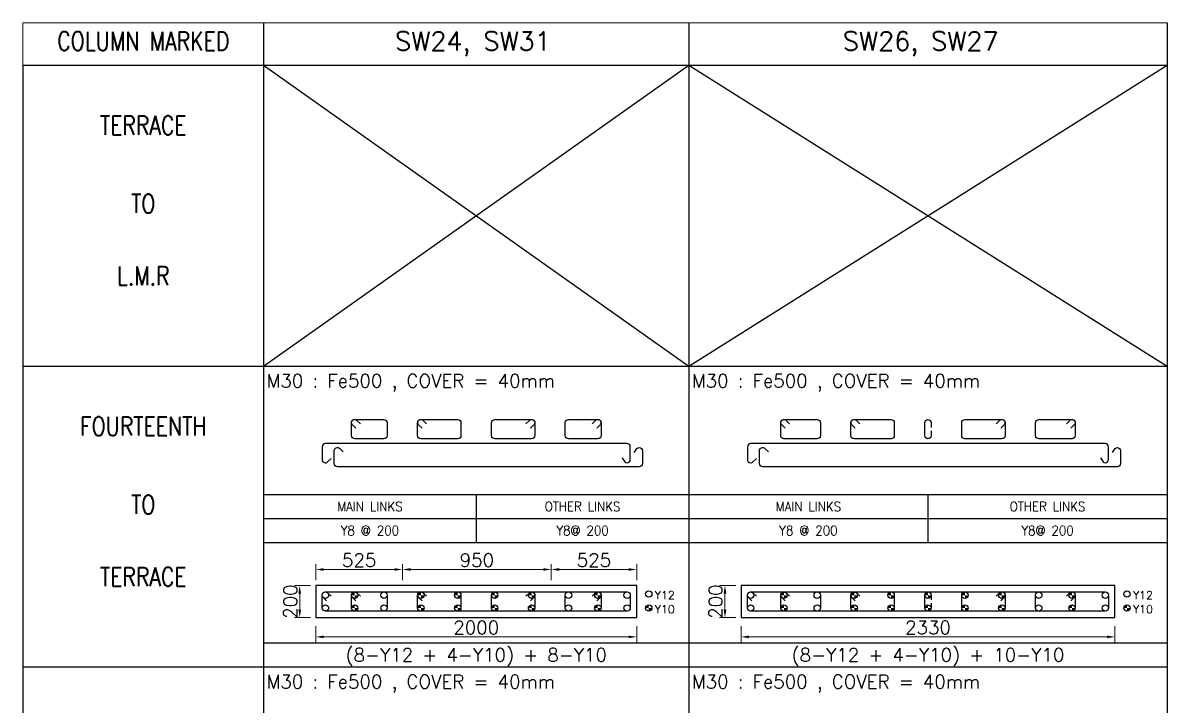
# Model space of a CAD drawing. Header units: millimetres. Extents: x -28339001 to -28288919, y 786803 to 887141.
# Drawn here: x -28336994 to -28315604, y 874388 to 887141 of the extents above; entities that cross this region are included whole.
import ezdxf
from ezdxf.enums import TextEntityAlignment as Align

# ---------------------------------------------------------------- set-up
doc = ezdxf.new("R2010")
doc.units = ezdxf.units.MM
doc.header["$LTSCALE"] = 1000
doc.header["$MEASUREMENT"] = 0
doc.header["$PDMODE"] = 34
doc.header["$PDSIZE"] = -8
doc.linetypes.add('DASHED2', pattern=[0.375, 0.25, -0.125])
doc.layers.get('0').update_dxf_attribs({"lineweight": 5})
for name, color, linetype in [('04 NORMAL TEXT.', 4, 'Continuous'), ('09 COL TEXT-SCH', 2, 'Continuous'), ('14 REINF', 6, 'Continuous'), ('22 TABLE FRAME', 5, 'Continuous'), ('23 STIRRUPS', 5, 'Continuous'), ('HT', 8, 'Continuous'), ('SUB TITLE', 3, 'Continuous'), ('TEXT', 4, 'Continuous')]:
    doc.layers.add(name, color=color, linetype=linetype)
doc.layers.add('19 COLUMN', color=1, linetype='Continuous', lineweight=25)
doc.styles.add('ROMANS', font='simplex.shx')
doc.dimstyles.new('D 50', dxfattribs={"dimscale": 100, "dimtxt": 3, "dimasz": 1.5, "dimexe": 1, "dimexo": 1, "dimgap": 0.5, "dimtad": 1, "dimdec": 0, "dimdsep": 46, "dimtxsty": 'ROMANS', "dimcen": 2.5, "dimclrd": 5, "dimclre": 5, "dimclrt": 4, "dimadec": 0, "dimazin": 0, "dimtfac": 1, "dimtdec": 0, "dimtmove": 0, "dimatfit": 3, "dimfxl": 1, "dimlwd": 0, "dimlwe": 0, "dimarcsym": 0})

# ---------------------------------------------------------------- blocks, each defined once
blk = doc.blocks.new('*D150')
at = {"color": 5, "lineweight": 0, "transparency": 16777216}
for p, q in [((-28331518.5659, 875863.0245), (-28331518.5659, 875563.0245)), ((-28325518.5659, 875863.0245), (-28325518.5659, 875563.0245)), ((-28331368.5659, 875663.0245), (-28325668.5659, 875663.0245))]:
    blk.add_line(p, q, dxfattribs=at)
at = {"color": 5, "transparency": 16777216}
for points in [[(-28331368.5659, 875688.0245), (-28331368.5659, 875638.0245), (-28331518.5659, 875663.0245)], [(-28325668.5659, 875638.0245), (-28325668.5659, 875688.0245), (-28325518.5659, 875663.0245)]]:
    blk.add_solid(points, dxfattribs=at)
at = {"layer": 'Defpoints', "color": 0, "transparency": 16777216}
for p in [(-28331518.5659, 875963.0245), (-28325518.5659, 875963.0245), (-28325518.5659, 875663.0245)]:
    blk.add_point(p, dxfattribs=at)
at = {"color": 4, "transparency": 16777216, "insert": (-28328518.5659, 875838.0245), "char_height": 250, "attachment_point": 5, "style": 'ROMANS'}
blk.add_mtext('2000', dxfattribs=at)
blk = doc.blocks.new('*D153')
at = {"color": 5, "lineweight": 0, "transparency": 16777216}
for p, q in [((-28323568.5659, 875863.0245), (-28323568.5659, 875563.0245)), ((-28316578.5659, 875863.0245), (-28316578.5659, 875563.0245)), ((-28323418.5659, 875663.0245), (-28316728.5659, 875663.0245))]:
    blk.add_line(p, q, dxfattribs=at)
at = {"color": 5, "transparency": 16777216}
for points in [[(-28323418.5659, 875688.0245), (-28323418.5659, 875638.0245), (-28323568.5659, 875663.0245)], [(-28316728.5659, 875638.0245), (-28316728.5659, 875688.0245), (-28316578.5659, 875663.0245)]]:
    blk.add_solid(points, dxfattribs=at)
at = {"layer": 'Defpoints', "color": 0, "transparency": 16777216}
for p in [(-28323568.5659, 875963.0245), (-28316578.5659, 875963.0245), (-28316578.5659, 875663.0245)]:
    blk.add_point(p, dxfattribs=at)
at = {"color": 4, "transparency": 16777216, "insert": (-28320073.5659, 875838.0245), "char_height": 250, "attachment_point": 5, "style": 'ROMANS'}
blk.add_mtext('2330', dxfattribs=at)
blk = doc.blocks.new('*D155')
at = {"color": 5, "lineweight": 0, "transparency": 16777216}
for p, q in [((-28331618.5659, 876623.0245), (-28331918.5659, 876623.0245)), ((-28331818.5659, 876173.0245), (-28331818.5659, 876473.0245)), ((-28331618.5659, 876023.0245), (-28331918.5659, 876023.0245))]:
    blk.add_line(p, q, dxfattribs=at)
at = {"color": 5, "transparency": 16777216}
for points in [[(-28331793.5659, 876473.0245), (-28331843.5659, 876473.0245), (-28331818.5659, 876623.0245)], [(-28331843.5659, 876173.0245), (-28331793.5659, 876173.0245), (-28331818.5659, 876023.0245)]]:
    blk.add_solid(points, dxfattribs=at)
at = {"layer": 'Defpoints', "color": 0, "transparency": 16777216}
for p in [(-28331818.5659, 876623.0245), (-28331518.5659, 876623.0245), (-28331518.5659, 876023.0245)]:
    blk.add_point(p, dxfattribs=at)
at = {"color": 4, "transparency": 16777216, "insert": (-28331993.5659, 876323.0245), "char_height": 250, "attachment_point": 5, "rotation": 90, "style": 'ROMANS'}
blk.add_mtext('200', dxfattribs=at)
blk = doc.blocks.new('*D158')
at = {"color": 5, "lineweight": 0, "transparency": 16777216}
for p, q in [((-28323668.5659, 876623.0245), (-28323968.5659, 876623.0245)), ((-28323868.5659, 876173.0245), (-28323868.5659, 876473.0245)), ((-28323668.5659, 876023.0245), (-28323968.5659, 876023.0245))]:
    blk.add_line(p, q, dxfattribs=at)
at = {"color": 5, "transparency": 16777216}
for points in [[(-28323843.5659, 876473.0245), (-28323893.5659, 876473.0245), (-28323868.5659, 876623.0245)], [(-28323893.5659, 876173.0245), (-28323843.5659, 876173.0245), (-28323868.5659, 876023.0245)]]:
    blk.add_solid(points, dxfattribs=at)
at = {"layer": 'Defpoints', "color": 0, "transparency": 16777216}
for p in [(-28323868.5659, 876623.0245), (-28323568.5659, 876623.0245), (-28323568.5659, 876023.0245)]:
    blk.add_point(p, dxfattribs=at)
at = {"color": 4, "transparency": 16777216, "insert": (-28324043.5659, 876323.0245), "char_height": 250, "attachment_point": 5, "rotation": 90, "style": 'ROMANS'}
blk.add_mtext('200', dxfattribs=at)
blk = doc.blocks.new('*D162')
at = {"color": 5, "lineweight": 0, "transparency": 16777216}
for p, q in [((-28331518.5659, 876723.0245), (-28331518.5659, 877023.0245)), ((-28329896.6208, 876723.0245), (-28329896.6208, 877023.0245)), ((-28331368.5659, 876923.0245), (-28330046.6208, 876923.0245))]:
    blk.add_line(p, q, dxfattribs=at)
at = {"color": 5, "transparency": 16777216}
for points in [[(-28331368.5659, 876948.0245), (-28331368.5659, 876898.0245), (-28331518.5659, 876923.0245)], [(-28330046.6208, 876898.0245), (-28330046.6208, 876948.0245), (-28329896.6208, 876923.0245)]]:
    blk.add_solid(points, dxfattribs=at)
at = {"layer": 'Defpoints', "color": 0, "transparency": 16777216}
for p in [(-28329896.6208, 876923.0245), (-28331518.5659, 876623.0245), (-28329896.6208, 876623.0245)]:
    blk.add_point(p, dxfattribs=at)
at = {"color": 4, "transparency": 16777216, "insert": (-28330707.59335, 877098.0245), "char_height": 250, "attachment_point": 5, "style": 'ROMANS'}
blk.add_mtext('525', dxfattribs=at)
blk = doc.blocks.new('*D163')
at = {"color": 5, "lineweight": 0, "transparency": 16777216}
for p, q in [((-28329896.6208, 876723.0245), (-28329896.6208, 877023.0245)), ((-28327117.2845, 876723.0245), (-28327117.2845, 877023.0245)), ((-28329746.6208, 876923.0245), (-28327267.2845, 876923.0245))]:
    blk.add_line(p, q, dxfattribs=at)
at = {"color": 5, "transparency": 16777216}
for points in [[(-28329746.6208, 876948.0245), (-28329746.6208, 876898.0245), (-28329896.6208, 876923.0245)], [(-28327267.2845, 876898.0245), (-28327267.2845, 876948.0245), (-28327117.2845, 876923.0245)]]:
    blk.add_solid(points, dxfattribs=at)
at = {"layer": 'Defpoints', "color": 0, "transparency": 16777216}
for p in [(-28327117.2845, 876923.0245), (-28329896.6208, 876623.0245), (-28327117.2845, 876623.0245)]:
    blk.add_point(p, dxfattribs=at)
at = {"color": 4, "transparency": 16777216, "insert": (-28328506.95265, 877098.0245), "char_height": 250, "attachment_point": 5, "style": 'ROMANS'}
blk.add_mtext('950', dxfattribs=at)
blk = doc.blocks.new('*D164')
at = {"color": 5, "lineweight": 0, "transparency": 16777216}
for p, q in [((-28327117.2845, 876723.0245), (-28327117.2845, 877023.0245)), ((-28325518.5659, 876723.0245), (-28325518.5659, 877023.0245)), ((-28326967.2845, 876923.0245), (-28325668.5659, 876923.0245))]:
    blk.add_line(p, q, dxfattribs=at)
at = {"color": 5, "transparency": 16777216}
for points in [[(-28326967.2845, 876948.0245), (-28326967.2845, 876898.0245), (-28327117.2845, 876923.0245)], [(-28325668.5659, 876898.0245), (-28325668.5659, 876948.0245), (-28325518.5659, 876923.0245)]]:
    blk.add_solid(points, dxfattribs=at)
at = {"layer": 'Defpoints', "color": 0, "transparency": 16777216}
for p in [(-28325518.5659, 876923.0245), (-28327117.2845, 876623.0245), (-28325518.5659, 876623.0245)]:
    blk.add_point(p, dxfattribs=at)
at = {"color": 4, "transparency": 16777216, "insert": (-28326317.9252, 877098.0245), "char_height": 250, "attachment_point": 5, "style": 'ROMANS'}
blk.add_mtext('525', dxfattribs=at)

msp = doc.modelspace()

# ---------------------------------------------------------------- hatches: boundary and pattern name
at = {"layer": '14 REINF'}
h = msp.add_hatch(color=6, dxfattribs=at)
edge = h.paths.add_edge_path(flags=0)
edge.add_line((-28330851.1, 876443), (-28330791.1, 876443))
edge.add_line((-28330791.1, 876443), (-28330791.1, 876503))
edge.add_arc((-28330791.1, 876443), 60, 90, 180)
edge = h.paths.add_edge_path(flags=0)
edge.add_line((-28330731.1, 876443), (-28330791.1, 876443))
edge.add_line((-28330791.1, 876443), (-28330791.1, 876383))
edge.add_arc((-28330791.1, 876443), 60, 270, 360)
h = msp.add_hatch(color=6, dxfattribs=at)
edge = h.paths.add_edge_path(flags=0)
edge.add_line((-28329613.6, 876443), (-28329553.6, 876443))
edge.add_line((-28329553.6, 876443), (-28329553.6, 876503))
edge.add_arc((-28329553.6, 876443), 60, 90, 180)
edge = h.paths.add_edge_path(flags=0)
edge.add_line((-28329493.6, 876443), (-28329553.6, 876443))
edge.add_line((-28329553.6, 876443), (-28329553.6, 876383))
edge.add_arc((-28329553.6, 876443), 60, 270, 360)
h = msp.add_hatch(color=6, dxfattribs=at)
edge = h.paths.add_edge_path(flags=0)
edge.add_line((-28328923.6, 876443), (-28328863.6, 876443))
edge.add_line((-28328863.6, 876443), (-28328863.6, 876503))
edge.add_arc((-28328863.6, 876443), 60, 90, 180)
edge = h.paths.add_edge_path(flags=0)
edge.add_line((-28328803.6, 876443), (-28328863.6, 876443))
edge.add_line((-28328863.6, 876443), (-28328863.6, 876383))
edge.add_arc((-28328863.6, 876443), 60, 270, 360)
h = msp.add_hatch(color=6, dxfattribs=at)
edge = h.paths.add_edge_path(flags=0)
edge.add_line((-28328233.6, 876443), (-28328173.6, 876443))
edge.add_line((-28328173.6, 876443), (-28328173.6, 876503))
edge.add_arc((-28328173.6, 876443), 60, 90, 180)
edge = h.paths.add_edge_path(flags=0)
edge.add_line((-28328113.6, 876443), (-28328173.6, 876443))
edge.add_line((-28328173.6, 876443), (-28328173.6, 876383))
edge.add_arc((-28328173.6, 876443), 60, 270, 360)
h = msp.add_hatch(color=6, dxfattribs=at)
edge = h.paths.add_edge_path(flags=0)
edge.add_line((-28327543.6, 876443), (-28327483.6, 876443))
edge.add_line((-28327483.6, 876443), (-28327483.6, 876503))
edge.add_arc((-28327483.6, 876443), 60, 90, 180)
edge = h.paths.add_edge_path(flags=0)
edge.add_line((-28327423.6, 876443), (-28327483.6, 876443))
edge.add_line((-28327483.6, 876443), (-28327483.6, 876383))
edge.add_arc((-28327483.6, 876443), 60, 270, 360)
h = msp.add_hatch(color=6, dxfattribs=at)
edge = h.paths.add_edge_path(flags=0)
edge.add_line((-28326306.1, 876443), (-28326246.1, 876443))
edge.add_line((-28326246.1, 876443), (-28326246.1, 876503))
edge.add_arc((-28326246.1, 876443), 60, 90, 180)
edge = h.paths.add_edge_path(flags=0)
edge.add_line((-28326186.1, 876443), (-28326246.1, 876443))
edge.add_line((-28326246.1, 876443), (-28326246.1, 876383))
edge.add_arc((-28326246.1, 876443), 60, 270, 360)
h = msp.add_hatch(color=6, dxfattribs=at)
edge = h.paths.add_edge_path(flags=0)
edge.add_line((-28322826.1, 876443), (-28322766.1, 876443))
edge.add_line((-28322766.1, 876443), (-28322766.1, 876503))
edge.add_arc((-28322766.1, 876443), 60, 90, 180)
edge = h.paths.add_edge_path(flags=0)
edge.add_line((-28322706.1, 876443), (-28322766.1, 876443))
edge.add_line((-28322766.1, 876443), (-28322766.1, 876383))
edge.add_arc((-28322766.1, 876443), 60, 270, 360)
h = msp.add_hatch(color=6, dxfattribs=at)
edge = h.paths.add_edge_path(flags=0)
edge.add_line((-28321513.6, 876443), (-28321453.6, 876443))
edge.add_line((-28321453.6, 876443), (-28321453.6, 876503))
edge.add_arc((-28321453.6, 876443), 60, 90, 180)
edge = h.paths.add_edge_path(flags=0)
edge.add_line((-28321393.6, 876443), (-28321453.6, 876443))
edge.add_line((-28321453.6, 876443), (-28321453.6, 876383))
edge.add_arc((-28321453.6, 876443), 60, 270, 360)
h = msp.add_hatch(color=6, dxfattribs=at)
edge = h.paths.add_edge_path(flags=0)
edge.add_line((-28320823.6, 876443), (-28320763.6, 876443))
edge.add_line((-28320763.6, 876443), (-28320763.6, 876503))
edge.add_arc((-28320763.6, 876443), 60, 90, 180)
edge = h.paths.add_edge_path(flags=0)
edge.add_line((-28320703.6, 876443), (-28320763.6, 876443))
edge.add_line((-28320763.6, 876443), (-28320763.6, 876383))
edge.add_arc((-28320763.6, 876443), 60, 270, 360)
h = msp.add_hatch(color=6, dxfattribs=at)
edge = h.paths.add_edge_path(flags=0)
edge.add_line((-28320133.6, 876443), (-28320073.6, 876443))
edge.add_line((-28320073.6, 876443), (-28320073.6, 876503))
edge.add_arc((-28320073.6, 876443), 60, 90, 180)
edge = h.paths.add_edge_path(flags=0)
edge.add_line((-28320013.6, 876443), (-28320073.6, 876443))
edge.add_line((-28320073.6, 876443), (-28320073.6, 876383))
edge.add_arc((-28320073.6, 876443), 60, 270, 360)
h = msp.add_hatch(color=6, dxfattribs=at)
edge = h.paths.add_edge_path(flags=0)
edge.add_line((-28319443.6, 876443), (-28319383.6, 876443))
edge.add_line((-28319383.6, 876443), (-28319383.6, 876503))
edge.add_arc((-28319383.6, 876443), 60, 90, 180)
edge = h.paths.add_edge_path(flags=0)
edge.add_line((-28319323.6, 876443), (-28319383.6, 876443))
edge.add_line((-28319383.6, 876443), (-28319383.6, 876383))
edge.add_arc((-28319383.6, 876443), 60, 270, 360)
h = msp.add_hatch(color=6, dxfattribs=at)
edge = h.paths.add_edge_path(flags=0)
edge.add_line((-28318753.6, 876443), (-28318693.6, 876443))
edge.add_line((-28318693.6, 876443), (-28318693.6, 876503))
edge.add_arc((-28318693.6, 876443), 60, 90, 180)
edge = h.paths.add_edge_path(flags=0)
edge.add_line((-28318633.6, 876443), (-28318693.6, 876443))
edge.add_line((-28318693.6, 876443), (-28318693.6, 876383))
edge.add_arc((-28318693.6, 876443), 60, 270, 360)
h = msp.add_hatch(color=6, dxfattribs=at)
edge = h.paths.add_edge_path(flags=0)
edge.add_line((-28317441.1, 876443), (-28317381.1, 876443))
edge.add_line((-28317381.1, 876443), (-28317381.1, 876503))
edge.add_arc((-28317381.1, 876443), 60, 90, 180)
edge = h.paths.add_edge_path(flags=0)
edge.add_line((-28317321.1, 876443), (-28317381.1, 876443))
edge.add_line((-28317381.1, 876443), (-28317381.1, 876383))
edge.add_arc((-28317381.1, 876443), 60, 270, 360)
h = msp.add_hatch(color=6, dxfattribs=at)
edge = h.paths.add_edge_path(flags=0)
edge.add_line((-28330851.1, 876203), (-28330791.1, 876203))
edge.add_line((-28330791.1, 876203), (-28330791.1, 876263))
edge.add_arc((-28330791.1, 876203), 60, 90, 180)
edge = h.paths.add_edge_path(flags=0)
edge.add_line((-28330731.1, 876203), (-28330791.1, 876203))
edge.add_line((-28330791.1, 876203), (-28330791.1, 876143))
edge.add_arc((-28330791.1, 876203), 60, 270, 360)
h = msp.add_hatch(color=6, dxfattribs=at)
edge = h.paths.add_edge_path(flags=0)
edge.add_line((-28329613.6, 876203), (-28329553.6, 876203))
edge.add_line((-28329553.6, 876203), (-28329553.6, 876263))
edge.add_arc((-28329553.6, 876203), 60, 90, 180)
edge = h.paths.add_edge_path(flags=0)
edge.add_line((-28329493.6, 876203), (-28329553.6, 876203))
edge.add_line((-28329553.6, 876203), (-28329553.6, 876143))
edge.add_arc((-28329553.6, 876203), 60, 270, 360)
h = msp.add_hatch(color=6, dxfattribs=at)
edge = h.paths.add_edge_path(flags=0)
edge.add_line((-28328923.6, 876203), (-28328863.6, 876203))
edge.add_line((-28328863.6, 876203), (-28328863.6, 876263))
edge.add_arc((-28328863.6, 876203), 60, 90, 180)
edge = h.paths.add_edge_path(flags=0)
edge.add_line((-28328803.6, 876203), (-28328863.6, 876203))
edge.add_line((-28328863.6, 876203), (-28328863.6, 876143))
edge.add_arc((-28328863.6, 876203), 60, 270, 360)
h = msp.add_hatch(color=6, dxfattribs=at)
edge = h.paths.add_edge_path(flags=0)
edge.add_line((-28328233.6, 876203), (-28328173.6, 876203))
edge.add_line((-28328173.6, 876203), (-28328173.6, 876263))
edge.add_arc((-28328173.6, 876203), 60, 90, 180)
edge = h.paths.add_edge_path(flags=0)
edge.add_line((-28328113.6, 876203), (-28328173.6, 876203))
edge.add_line((-28328173.6, 876203), (-28328173.6, 876143))
edge.add_arc((-28328173.6, 876203), 60, 270, 360)
h = msp.add_hatch(color=6, dxfattribs=at)
edge = h.paths.add_edge_path(flags=0)
edge.add_line((-28327543.6, 876203), (-28327483.6, 876203))
edge.add_line((-28327483.6, 876203), (-28327483.6, 876263))
edge.add_arc((-28327483.6, 876203), 60, 90, 180)
edge = h.paths.add_edge_path(flags=0)
edge.add_line((-28327423.6, 876203), (-28327483.6, 876203))
edge.add_line((-28327483.6, 876203), (-28327483.6, 876143))
edge.add_arc((-28327483.6, 876203), 60, 270, 360)
h = msp.add_hatch(color=6, dxfattribs=at)
edge = h.paths.add_edge_path(flags=0)
edge.add_line((-28326306.1, 876203), (-28326246.1, 876203))
edge.add_line((-28326246.1, 876203), (-28326246.1, 876263))
edge.add_arc((-28326246.1, 876203), 60, 90, 180)
edge = h.paths.add_edge_path(flags=0)
edge.add_line((-28326186.1, 876203), (-28326246.1, 876203))
edge.add_line((-28326246.1, 876203), (-28326246.1, 876143))
edge.add_arc((-28326246.1, 876203), 60, 270, 360)
h = msp.add_hatch(color=6, dxfattribs=at)
edge = h.paths.add_edge_path(flags=0)
edge.add_line((-28325353.6, 876203), (-28325293.6, 876203))
edge.add_line((-28325293.6, 876203), (-28325293.6, 876263))
edge.add_arc((-28325293.6, 876203), 60, 90, 180)
edge = h.paths.add_edge_path(flags=0)
edge.add_line((-28325233.6, 876203), (-28325293.6, 876203))
edge.add_line((-28325293.6, 876203), (-28325293.6, 876143))
edge.add_arc((-28325293.6, 876203), 60, 270, 360)
h = msp.add_hatch(color=6, dxfattribs=at)
edge = h.paths.add_edge_path(flags=0)
edge.add_line((-28322826.1, 876203), (-28322766.1, 876203))
edge.add_line((-28322766.1, 876203), (-28322766.1, 876263))
edge.add_arc((-28322766.1, 876203), 60, 90, 180)
edge = h.paths.add_edge_path(flags=0)
edge.add_line((-28322706.1, 876203), (-28322766.1, 876203))
edge.add_line((-28322766.1, 876203), (-28322766.1, 876143))
edge.add_arc((-28322766.1, 876203), 60, 270, 360)
h = msp.add_hatch(color=6, dxfattribs=at)
edge = h.paths.add_edge_path(flags=0)
edge.add_line((-28321513.6, 876203), (-28321453.6, 876203))
edge.add_line((-28321453.6, 876203), (-28321453.6, 876263))
edge.add_arc((-28321453.6, 876203), 60, 90, 180)
edge = h.paths.add_edge_path(flags=0)
edge.add_line((-28321393.6, 876203), (-28321453.6, 876203))
edge.add_line((-28321453.6, 876203), (-28321453.6, 876143))
edge.add_arc((-28321453.6, 876203), 60, 270, 360)
h = msp.add_hatch(color=6, dxfattribs=at)
edge = h.paths.add_edge_path(flags=0)
edge.add_line((-28320823.6, 876203), (-28320763.6, 876203))
edge.add_line((-28320763.6, 876203), (-28320763.6, 876263))
edge.add_arc((-28320763.6, 876203), 60, 90, 180)
edge = h.paths.add_edge_path(flags=0)
edge.add_line((-28320703.6, 876203), (-28320763.6, 876203))
edge.add_line((-28320763.6, 876203), (-28320763.6, 876143))
edge.add_arc((-28320763.6, 876203), 60, 270, 360)
h = msp.add_hatch(color=6, dxfattribs=at)
edge = h.paths.add_edge_path(flags=0)
edge.add_line((-28320133.6, 876203), (-28320073.6, 876203))
edge.add_line((-28320073.6, 876203), (-28320073.6, 876263))
edge.add_arc((-28320073.6, 876203), 60, 90, 180)
edge = h.paths.add_edge_path(flags=0)
edge.add_line((-28320013.6, 876203), (-28320073.6, 876203))
edge.add_line((-28320073.6, 876203), (-28320073.6, 876143))
edge.add_arc((-28320073.6, 876203), 60, 270, 360)
h = msp.add_hatch(color=6, dxfattribs=at)
edge = h.paths.add_edge_path(flags=0)
edge.add_line((-28319443.6, 876203), (-28319383.6, 876203))
edge.add_line((-28319383.6, 876203), (-28319383.6, 876263))
edge.add_arc((-28319383.6, 876203), 60, 90, 180)
edge = h.paths.add_edge_path(flags=0)
edge.add_line((-28319323.6, 876203), (-28319383.6, 876203))
edge.add_line((-28319383.6, 876203), (-28319383.6, 876143))
edge.add_arc((-28319383.6, 876203), 60, 270, 360)
h = msp.add_hatch(color=6, dxfattribs=at)
edge = h.paths.add_edge_path(flags=0)
edge.add_line((-28318753.6, 876203), (-28318693.6, 876203))
edge.add_line((-28318693.6, 876203), (-28318693.6, 876263))
edge.add_arc((-28318693.6, 876203), 60, 90, 180)
edge = h.paths.add_edge_path(flags=0)
edge.add_line((-28318633.6, 876203), (-28318693.6, 876203))
edge.add_line((-28318693.6, 876203), (-28318693.6, 876143))
edge.add_arc((-28318693.6, 876203), 60, 270, 360)
h = msp.add_hatch(color=6, dxfattribs=at)
edge = h.paths.add_edge_path(flags=0)
edge.add_line((-28317441.1, 876203), (-28317381.1, 876203))
edge.add_line((-28317381.1, 876203), (-28317381.1, 876263))
edge.add_arc((-28317381.1, 876203), 60, 90, 180)
edge = h.paths.add_edge_path(flags=0)
edge.add_line((-28317321.1, 876203), (-28317381.1, 876203))
edge.add_line((-28317381.1, 876203), (-28317381.1, 876143))
edge.add_arc((-28317381.1, 876203), 60, 270, 360)
h = msp.add_hatch(color=6, dxfattribs=at)
edge = h.paths.add_edge_path(flags=0)
edge.add_line((-28316413.6, 876203), (-28316353.6, 876203))
edge.add_line((-28316353.6, 876203), (-28316353.6, 876263))
edge.add_arc((-28316353.6, 876203), 60, 90, 180)
edge = h.paths.add_edge_path(flags=0)
edge.add_line((-28316293.6, 876203), (-28316353.6, 876203))
edge.add_line((-28316353.6, 876203), (-28316353.6, 876143))
edge.add_arc((-28316353.6, 876203), 60, 270, 360)

# ---------------------------------------------------------------- linework, layer by layer
msp.add_lwpolyline([(-28336993.6, 886350.8), (-28315603.6, 886350.8), (-28315603.6, 887141.1), (-28336993.6, 887141.1)], close=True)
at = {"layer": '14 REINF', "color": 6}
for centre in [(-28331338.6, 876443), (-28330791.1, 876443), (-28330243.6, 876443), (-28329553.6, 876443), (-28328863.6, 876443), (-28328173.6, 876443), (-28327483.6, 876443), (-28326793.6, 876443), (-28326246.1, 876443), (-28325698.6, 876443), (-28325293.6, 876465.5), (-28323388.6, 876443), (-28322766.1, 876443), (-28322143.6, 876443), (-28321453.6, 876443), (-28320763.6, 876443), (-28320073.6, 876443), (-28319383.6, 876443), (-28318693.6, 876443), (-28318003.6, 876443), (-28317381.1, 876443), (-28316758.6, 876443), (-28316353.6, 876465.5), (-28331338.6, 876203), (-28330791.1, 876203), (-28330243.6, 876203), (-28329553.6, 876203), (-28328863.6, 876203), (-28328173.6, 876203), (-28327483.6, 876203), (-28326793.6, 876203), (-28326246.1, 876203), (-28325698.6, 876203), (-28325293.6, 876203), (-28323388.6, 876203), (-28322766.1, 876203), (-28322143.6, 876203), (-28321453.6, 876203), (-28320763.6, 876203), (-28320073.6, 876203), (-28319383.6, 876203), (-28318693.6, 876203), (-28318003.6, 876203), (-28317381.1, 876203), (-28316758.6, 876203), (-28316353.6, 876203)]:
    msp.add_circle(centre, 60, dxfattribs=at)
at = {"layer": '19 COLUMN', "color": 4}
for points in [[(-28325518.6, 876623), (-28331518.6, 876623)], [(-28331518.6, 876623), (-28331518.6, 876023)], [(-28325518.6, 876023), (-28325518.6, 876623)], [(-28316578.6, 876623), (-28323568.6, 876623)], [(-28323568.6, 876623), (-28323568.6, 876023)], [(-28316578.6, 876023), (-28316578.6, 876623)], [(-28331518.6, 876023), (-28325518.6, 876023)], [(-28323568.6, 876023), (-28316578.6, 876023)]]:
    msp.add_lwpolyline(points, dxfattribs=at)
at = {"layer": '22 TABLE FRAME', "color": 5, "linetype": 'Continuous'}
for p, q in [((-28332493.6, 887141.1), (-28332493.6, 863850.8)), ((-28324543.6, 887141.1), (-28324543.6, 863850.8)), ((-28315603.6, 887141.1), (-28315603.6, 863850.8)), ((-28336993.6, 886350.8), (-28332493.6, 886350.8)), ((-28336993.6, 886350.8), (-28336993.6, 863850.8)), ((-28332493.6, 886350.8), (-28332493.6, 863850.8)), ((-28332493.6, 886350.8), (-28315603.6, 886350.8)), ((-28336993.6, 880725.8), (-28332493.6, 880725.8)), ((-28332493.6, 880725.8), (-28315603.6, 880725.8)), ((-28332493.6, 878325.8), (-28315603.6, 878325.8)), ((-28328518.6, 878325.8), (-28328518.6, 877425.8)), ((-28320073.6, 878325.8), (-28320073.6, 877425.8)), ((-28332493.6, 877875.8), (-28315603.6, 877875.8)), ((-28332493.6, 877425.8), (-28315603.6, 877425.8)), ((-28332493.6, 875550.8), (-28315603.6, 875550.8)), ((-28336993.6, 875100.8), (-28332493.6, 875100.8)), ((-28332493.6, 875100.8), (-28315603.6, 875100.8))]:
    msp.add_line(p, q, dxfattribs=at)
at = {"layer": '23 STIRRUPS', "color": 5}
for points in [[(-28330769.9, 879562), (-28330833.5, 879625.6, -0.668178), (-28330791.1, 879728), (-28330243.6, 879728, -0.4142136), (-28330183.6, 879668), (-28330183.6, 879428, -0.4142136), (-28330243.6, 879368), (-28330791.1, 879368, -0.4142136), (-28330851.1, 879428), (-28330851.1, 879668, -0.6681793), (-28330748.6, 879710.5), (-28330685, 879646.8)], [(-28329532.4, 879562), (-28329596, 879625.6, -0.668178), (-28329553.6, 879728), (-28328863.6, 879728, -0.4142136), (-28328803.6, 879668), (-28328803.6, 879428, -0.4142136), (-28328863.6, 879368), (-28329553.6, 879368, -0.4142136), (-28329613.6, 879428), (-28329613.6, 879668, -0.6681793), (-28329511.1, 879710.5), (-28329447.5, 879646.8)], [(-28327589.6, 879646.8), (-28327526, 879710.5, -0.6681793), (-28327423.6, 879668), (-28327423.6, 879428, -0.4142136), (-28327483.6, 879368), (-28328173.6, 879368, -0.4142136), (-28328233.6, 879428), (-28328233.6, 879668, -0.4142136), (-28328173.6, 879728), (-28327483.6, 879728, -0.668178), (-28327441.1, 879625.6), (-28327504.8, 879562)], [(-28326352.1, 879646.8), (-28326288.5, 879710.5, -0.6681793), (-28326186.1, 879668), (-28326186.1, 879428, -0.4142136), (-28326246.1, 879368), (-28326793.6, 879368, -0.4142136), (-28326853.6, 879428), (-28326853.6, 879668, -0.4142136), (-28326793.6, 879728), (-28326246.1, 879728, -0.668178), (-28326203.6, 879625.6), (-28326267.3, 879562)], [(-28322744.9, 879562), (-28322808.5, 879625.6, -0.668178), (-28322766.1, 879728), (-28322143.6, 879728, -0.4142136), (-28322083.6, 879668), (-28322083.6, 879428, -0.4142136), (-28322143.6, 879368), (-28322766.1, 879368, -0.4142136), (-28322826.1, 879428), (-28322826.1, 879668, -0.6681793), (-28322723.6, 879710.5), (-28322660, 879646.8)], [(-28321432.4, 879562), (-28321496, 879625.6, -0.668178), (-28321453.6, 879728), (-28320763.6, 879728, -0.4142136), (-28320703.6, 879668), (-28320703.6, 879428, -0.4142136), (-28320763.6, 879368), (-28321453.6, 879368, -0.4142136), (-28321513.6, 879428), (-28321513.6, 879668, -0.6681793), (-28321411.1, 879710.5), (-28321347.5, 879646.8)], [(-28320013.6, 879518), (-28320013.6, 879428, -1), (-28320133.6, 879428), (-28320133.6, 879668, -1), (-28320013.6, 879668), (-28320013.6, 879578)], [(-28318799.6, 879646.8), (-28318736, 879710.5, -0.6681793), (-28318633.6, 879668), (-28318633.6, 879428, -0.4142136), (-28318693.6, 879368), (-28319383.6, 879368, -0.4142136), (-28319443.6, 879428), (-28319443.6, 879668, -0.4142136), (-28319383.6, 879728), (-28318693.6, 879728, -0.668178), (-28318651.1, 879625.6), (-28318714.8, 879562)], [(-28317487.1, 879646.8), (-28317423.5, 879710.5, -0.6681793), (-28317321.1, 879668), (-28317321.1, 879428, -0.4142136), (-28317381.1, 879368), (-28318003.6, 879368, -0.4142136), (-28318063.6, 879428), (-28318063.6, 879668, -0.4142136), (-28318003.6, 879728), (-28317381.1, 879728, -0.668178), (-28317338.6, 879625.6), (-28317402.3, 879562)], [(-28325788.6, 879008), (-28325741, 878935.6, 0.1989119), (-28325698.6, 878918, 0.4142136), (-28325638.6, 878978), (-28325638.6, 879218, 0.4142136), (-28325698.6, 879278), (-28331338.6, 879278, 0.4142136), (-28331398.6, 879218), (-28331398.6, 878978, 0.6681793), (-28331296.1, 878935.6), (-28331232.5, 878999.2)], [(-28325563.6, 879113), (-28325516, 879185.5, -0.1989119), (-28325473.6, 879203, -0.4142136), (-28325413.6, 879143), (-28325413.6, 878903, -0.4142136), (-28325473.6, 878843), (-28331113.6, 878843, -0.4142136), (-28331173.6, 878903), (-28331173.6, 879143, -0.6681793), (-28331071.1, 879185.5), (-28331007.5, 879121.8)], [(-28316848.6, 879008), (-28316801, 878935.6, 0.1989119), (-28316758.6, 878918, 0.4142136), (-28316698.6, 878978), (-28316698.6, 879218, 0.4142136), (-28316758.6, 879278), (-28323388.6, 879278, 0.4142136), (-28323448.6, 879218), (-28323448.6, 878978, 0.6681793), (-28323346.1, 878935.6), (-28323282.5, 878999.2)], [(-28316623.6, 879113), (-28316576, 879185.5, -0.1989119), (-28316533.6, 879203, -0.4142136), (-28316473.6, 879143), (-28316473.6, 878903, -0.4142136), (-28316533.6, 878843), (-28323163.6, 878843, -0.4142136), (-28323223.6, 878903), (-28323223.6, 879143, -0.6681793), (-28323121.1, 879185.5), (-28323057.5, 879121.8)], [(-28331317.4, 876337), (-28331381, 876400.6, -0.668178), (-28331338.6, 876503), (-28325698.6, 876503, -0.4142136), (-28325638.6, 876443), (-28325638.6, 876203, -0.4142136), (-28325698.6, 876143), (-28331338.6, 876143, -0.4142136), (-28331398.6, 876203), (-28331398.6, 876443, -0.6681793), (-28331296.1, 876485.5), (-28331232.5, 876421.8)], [(-28330769.9, 876337), (-28330833.5, 876400.6, -0.668178), (-28330791.1, 876503), (-28330243.6, 876503, -0.4142136), (-28330183.6, 876443), (-28330183.6, 876203, -0.4142136), (-28330243.6, 876143), (-28330791.1, 876143, -0.4142136), (-28330851.1, 876203), (-28330851.1, 876443, -0.6681793), (-28330748.6, 876485.5), (-28330685, 876421.8)], [(-28329532.4, 876337), (-28329596, 876400.6, -0.668178), (-28329553.6, 876503), (-28328863.6, 876503, -0.4142136), (-28328803.6, 876443), (-28328803.6, 876203, -0.4142136), (-28328863.6, 876143), (-28329553.6, 876143, -0.4142136), (-28329613.6, 876203), (-28329613.6, 876443, -0.6681793), (-28329511.1, 876485.5), (-28329447.5, 876421.8)], [(-28327589.6, 876421.8), (-28327526, 876485.5, -0.6681793), (-28327423.6, 876443), (-28327423.6, 876203, -0.4142136), (-28327483.6, 876143), (-28328173.6, 876143, -0.4142136), (-28328233.6, 876203), (-28328233.6, 876443, -0.4142136), (-28328173.6, 876503), (-28327483.6, 876503, -0.668178), (-28327441.1, 876400.6), (-28327504.8, 876337)], [(-28326352.1, 876421.8), (-28326288.5, 876485.5, -0.6681793), (-28326186.1, 876443), (-28326186.1, 876203, -0.4142136), (-28326246.1, 876143), (-28326793.6, 876143, -0.4142136), (-28326853.6, 876203), (-28326853.6, 876443, -0.4142136), (-28326793.6, 876503), (-28326246.1, 876503, -0.668178), (-28326203.6, 876400.6), (-28326267.3, 876337)], [(-28323367.4, 876337), (-28323431, 876400.6, -0.668178), (-28323388.6, 876503), (-28316758.6, 876503, -0.4142136), (-28316698.6, 876443), (-28316698.6, 876203, -0.4142136), (-28316758.6, 876143), (-28323388.6, 876143, -0.4142136), (-28323448.6, 876203), (-28323448.6, 876443, -0.6681793), (-28323346.1, 876485.5), (-28323282.5, 876421.8)], [(-28322744.9, 876337), (-28322808.5, 876400.6, -0.668178), (-28322766.1, 876503), (-28322143.6, 876503, -0.4142136), (-28322083.6, 876443), (-28322083.6, 876203, -0.4142136), (-28322143.6, 876143), (-28322766.1, 876143, -0.4142136), (-28322826.1, 876203), (-28322826.1, 876443, -0.6681793), (-28322723.6, 876485.5), (-28322660, 876421.8)], [(-28321432.4, 876337), (-28321496, 876400.6, -0.668178), (-28321453.6, 876503), (-28320763.6, 876503, -0.4142136), (-28320703.6, 876443), (-28320703.6, 876203, -0.4142136), (-28320763.6, 876143), (-28321453.6, 876143, -0.4142136), (-28321513.6, 876203), (-28321513.6, 876443, -0.6681793), (-28321411.1, 876485.5), (-28321347.5, 876421.8)], [(-28320013.6, 876293), (-28320013.6, 876203, -1), (-28320133.6, 876203), (-28320133.6, 876443, -1), (-28320013.6, 876443), (-28320013.6, 876353)], [(-28318799.6, 876421.8), (-28318736, 876485.5, -0.6681793), (-28318633.6, 876443), (-28318633.6, 876203, -0.4142136), (-28318693.6, 876143), (-28319383.6, 876143, -0.4142136), (-28319443.6, 876203), (-28319443.6, 876443, -0.4142136), (-28319383.6, 876503), (-28318693.6, 876503, -0.668178), (-28318651.1, 876400.6), (-28318714.8, 876337)], [(-28317487.1, 876421.8), (-28317423.5, 876485.5, -0.6681793), (-28317321.1, 876443), (-28317321.1, 876203, -0.4142136), (-28317381.1, 876143), (-28318003.6, 876143, -0.4142136), (-28318063.6, 876203), (-28318063.6, 876443, -0.4142136), (-28318003.6, 876503), (-28317381.1, 876503, -0.668178), (-28317338.6, 876400.6), (-28317402.3, 876337)]]:
    msp.add_lwpolyline(points, format="xyb", dxfattribs=at)
at = {"layer": 'HT', "linetype": 'DASHED2', "ltscale": 200}
for p, q in [((-28332493.6, 886350.8), (-28324543.6, 880725.8)), ((-28332493.6, 880725.8), (-28324543.6, 886350.8)), ((-28324543.6, 886350.8), (-28315603.6, 880725.8)), ((-28324543.6, 880725.8), (-28315603.6, 886350.8))]:
    msp.add_line(p, q, dxfattribs=at)

# ---------------------------------------------------------------- texts
at = {"layer": '04 NORMAL TEXT.', "color": 4, "style": 'ROMANS', "width": 0.9}
for s, p in [('MAIN LINKS', (-28330506.1, 878100.8)), ('OTHER LINKS', (-28326531.1, 878100.8)), ('MAIN LINKS', (-28322308.6, 878100.8)), ('OTHER LINKS', (-28317838.6, 878100.8)), ('Y8 @ 200', (-28330506.1, 877650.8)), ('Y8@ 200', (-28326531.1, 877650.8)), ('Y8 @ 200', (-28322308.6, 877650.8)), ('Y8@ 200', (-28317838.6, 877650.8))]:
    msp.add_text(s, height=180, dxfattribs=at).set_placement(p, align=Align.MIDDLE_CENTER)
at = {"layer": '09 COL TEXT-SCH', "color": 3, "linetype": 'Continuous', "style": 'ROMANS'}
for s, p in [('(8-Y12 + 4-Y10) + 8-Y10', (-28328518.6, 875325.8)), ('(8-Y12 + 4-Y10) + 10-Y10', (-28320073.6, 875325.8))]:
    msp.add_text(s, height=250, dxfattribs=at).set_placement(p, align=Align.MIDDLE_CENTER)
at = {"layer": 'SUB TITLE', "style": 'ROMANS', "width": 0.8}
for s, p in [('COLUMN MARKED', (-28334743.6, 886800.8)), ('TERRACE', (-28334743.6, 885225.8)), ('TO', (-28334743.6, 883762.3)), ('L.M.R', (-28334743.6, 882413.3)), ('FOURTEENTH', (-28334743.6, 879600.8)), ('TO', (-28334743.6, 878137.3)), ('TERRACE', (-28334743.6, 876788.3))]:
    msp.add_text(s, height=350, dxfattribs=at).set_placement(p, align=Align.MIDDLE_CENTER)
at = {"layer": 'SUB TITLE', "style": 'ROMANS'}
for s, p in [('SW24, SW31', (-28330035.2, 886625)), ('SW26, SW27', (-28321665.2, 886625))]:
    msp.add_text(s, height=350, dxfattribs=at).set_placement(p)
at = {"layer": 'TEXT', "style": 'ROMANS'}
for p in [(-28332437.3, 880325.8), (-28324487.3, 880325.8), (-28332437.3, 874700.8), (-28324487.3, 874700.8)]:
    msp.add_text('M30 : Fe500 , COVER = 40mm', height=250, dxfattribs=at).set_placement(p)
for s, p in [('Y12', (-28325181.1, 876443.3)), ('Y12', (-28316241.1, 876443.3)), ('Y10', (-28325181.1, 876180.8)), ('Y10', (-28316241.1, 876180.8))]:
    msp.add_text(s, height=150, dxfattribs=at).set_placement(p, align=Align.MIDDLE_LEFT)

# ---------------------------------------------------------------- dimensions: what is measured, and where the dimension line sits
for p1, p2, distance, text, override, picture, middle in [((-28331518.6, 876623), (-28329896.6, 876623), 300, '525', {"dimtxt": 2.5, "dimtxsty": 'ROMANS'}, '*D162', (-28330707.6, 877098)), ((-28329896.6, 876623), (-28327117.3, 876623), 300, '950', {"dimtxt": 2.5, "dimtxsty": 'ROMANS'}, '*D163', (-28328507, 877098)), ((-28327117.3, 876623), (-28325518.6, 876623), 300, '525', {"dimtxt": 2.5, "dimtxsty": 'ROMANS'}, '*D164', (-28326317.9, 877098)), ((-28331518.6, 875963), (-28325518.6, 875963), -300, '2000', {"dimtxt": 2.5}, '*D150', (-28328518.6, 875838)), ((-28323568.6, 875963), (-28316578.6, 875963), -300, '2330', {"dimtxt": 2.5}, '*D153', (-28320073.6, 875838))]:
    dim = msp.add_aligned_dim(p1=p1, p2=p2, distance=distance, text=text, dimstyle='D 50', override=override)
    dim.commit()
    dim.dimension.update_dxf_attribs({"geometry": picture, "text_midpoint": middle})
for base, p1, p2, override, picture, middle in [((-28331818.6, 876623), (-28331518.6, 876023), (-28331518.6, 876623), {"dimtxt": 2.5}, '*D155', (-28331818.6, 876323)), ((-28323868.6, 876623), (-28323568.6, 876023), (-28323568.6, 876623), {"dimtxt": 2.5, "dimtxsty": 'ROMANS'}, '*D158', (-28323868.6, 876323))]:
    dim = msp.add_linear_dim(base=base, p1=p1, p2=p2, angle=90, text='200', dimstyle='D 50', override=override)
    dim.commit()
    dim.dimension.update_dxf_attribs({"geometry": picture, "text_midpoint": middle, "dimtype": 161})

doc.saveas('drawing.dxf')
